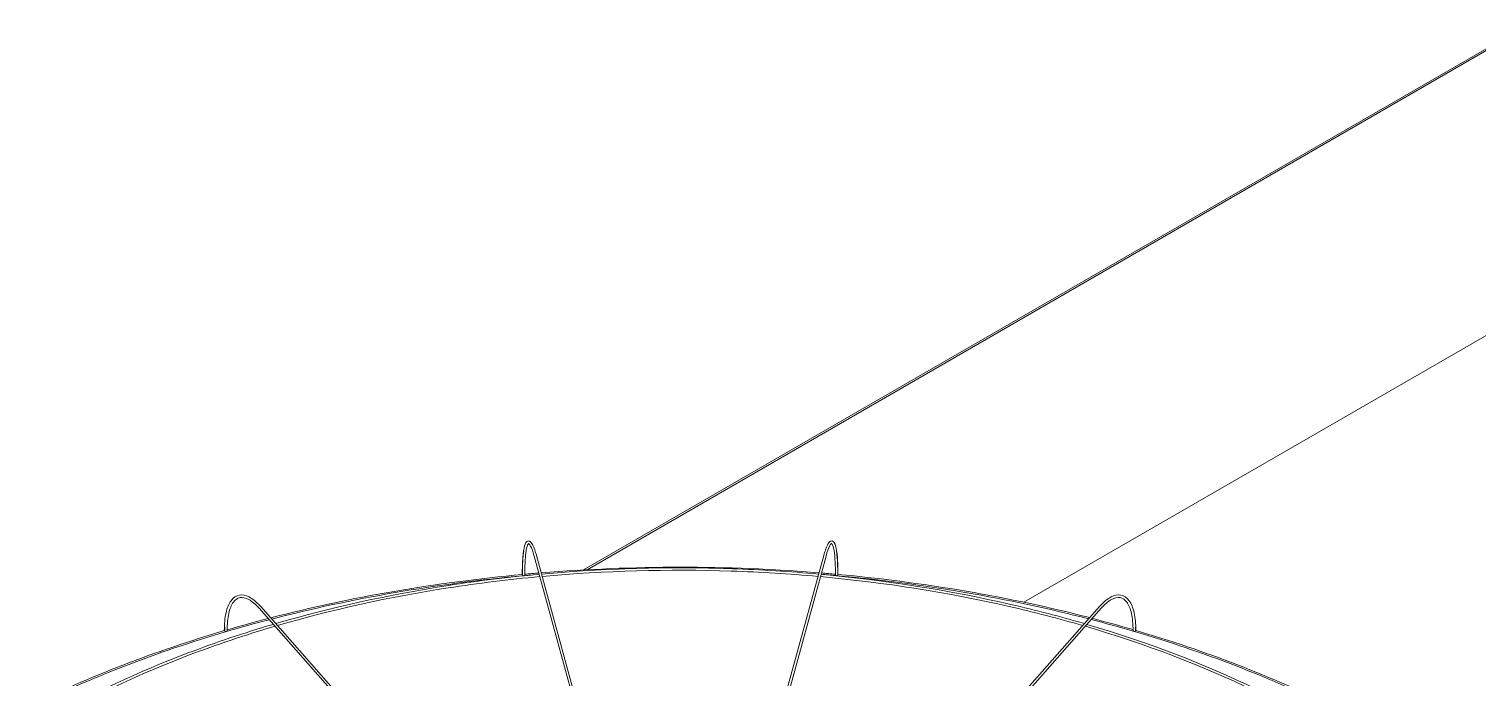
# Model space of a CAD drawing. Header units: millimetres. Extents: x -312439 to 477422, y -331570 to 212570.
# Drawn here: x 394253.2 to 394632.1, y 107252.2 to 107421.8 of the extents above; entities that cross this region are included whole.
import ezdxf

# ---------------------------------------------------------------- set-up
doc = ezdxf.new("R2010")
doc.units = ezdxf.units.MM

msp = doc.modelspace()

# ---------------------------------------------------------------- linework, layer by layer
at = {"color": 3, "linetype": 'Continuous', "lineweight": 0, "extrusion": (0, 0.816497, 0.57735)}
for p, q in [((394643.464, 107421.776), (394398.286, 107280.222)), ((394399.243, 107280.275), (394643.373, 107421.223)), ((394642.232, 107346.055), (394513.556, 107271.764))]:
    msp.add_line(p, q, dxfattribs=at)
at = {"color": 0, "linetype": 'Continuous', "lineweight": 0, "extrusion": (0, 0.816497, 0.57735)}
for p, q in [((394385.388, 107283.853), (394418.981, 107161.398)), ((394385.978, 107284.015), (394419.6, 107161.458)), ((394427.549, 107161.458), (394461.17, 107284.015)), ((394428.168, 107161.398), (394461.761, 107283.853)), ((394313.38, 107270.211), (394410.88, 107159.733)), ((394313.839, 107270.616), (394411.521, 107159.932)), ((394435.628, 107159.932), (394533.31, 107270.616)), ((394436.269, 107159.733), (394533.769, 107270.211))]:
    msp.add_line(p, q, dxfattribs=at)
at = {"color": 0, "linetype": 'Continuous', "lineweight": 0}
for centre, major_axis, ratio, start_param, end_param in [((394423.683, 107129.538), (-262.225, 0), 0.5773503, 4.5737285, 4.8518651), ((394423.683, 107129.538), (-262.225, 0), 0.5773503, 4.8709744, 5.1337903), ((394423.683, 107129.538), (-261.613, 0), 0.5773503, 4.8702538, 5.1336735), ((394382.577, 107279.045), (0.306, 0), 0.5773503, 3.1415927, 3.7072911), ((394382.625, 107278.871), (0.306, 0.001), 0.5647458, 3.2969897, 4.867786), ((394382.625, 107278.871), (0.306, 0.001), 0.5647458, 4.867786, 6.2831853), ((394423.683, 107129.538), (-261.613, 0), 0.5773503, 4.8601846, 4.8693633), ((394423.683, 107129.538), (-262.225, 0), 0.5773503, 4.8542575, 4.8684283), ((394423.683, 107129.538), (-261.613, 0), 0.5773503, 4.556469, 4.5713736), ((394423.683, 107129.538), (-262.225, 0), 0.5773503, 4.5571855, 4.5713361), ((394464.524, 107278.871), (0.306, -0.001), 0.5647458, 3.1415927, 4.5569919), ((394464.524, 107278.871), (0.306, -0.001), 0.5647458, 4.5569919, 6.1277883), ((394423.683, 107129.538), (-261.613, 0), 0.5773503, 4.2918428, 4.5551023), ((394464.571, 107279.045), (0.306, 0), 0.5773503, 5.7174869, 6.2831853), ((394423.683, 107129.538), (-262.225, 0), 0.5773503, 4.2917243, 4.5546375), ((394423.683, 107129.538), (-261.613, 0), 0.5773503, 5.1364588, 5.1836819), ((394423.683, 107129.538), (-262.225, 0), 0.5773503, 5.1365691, 5.1818933), ((394423.683, 107129.538), (-261.613, 0), 0.5773503, 4.242585, 4.2890574), ((394423.683, 107129.538), (-262.225, 0), 0.5773503, 4.2438111, 4.2889455), ((394423.683, 107129.538), (-262.225, 0), 0.5773503, 5.1849758, 5.420347), ((394423.683, 107129.538), (-261.613, 0), 0.5773503, 5.183912, 5.4201653), ((394304.596, 107264.417), (0.306, 0), 0.5773503, 3.1415927, 4.134446), ((394304.735, 107264.259), (0.306, 0.003), 0.5659728, 3.6079382, 5.1787345), ((394304.735, 107264.259), (0.306, 0.003), 0.5659728, 5.1787345, 6.2831853), ((394542.414, 107264.259), (0.306, -0.003), 0.5659728, 3.1415927, 4.2460434), ((394542.414, 107264.259), (0.306, -0.003), 0.5659728, 4.2460434, 5.8168397), ((394423.683, 107129.538), (-261.613, 0), 0.5773503, 4.0051997, 4.2408431), ((394542.553, 107264.417), (0.306, 0), 0.5773503, 5.290332, 6.2831853), ((394423.683, 107129.538), (-262.225, 0), 0.5773503, 4.0050166, 4.2406095)]:
    msp.add_ellipse(centre, major_axis=major_axis, ratio=ratio, start_param=start_param, end_param=end_param, dxfattribs=at)
for points, knots in [([(394382.271, 107279.045), (394382.271, 107280.749), (394382.323, 107282.266), (394382.525, 107284.784), (394382.675, 107285.784), (394383.077, 107287.205), (394383.302, 107287.721), (394384.087, 107287.836), (394384.336, 107287.689), (394384.887, 107287.103), (394385.194, 107286.449), (394385.674, 107285.067), (394385.826, 107284.569), (394385.978, 107284.015)], [4.712389, 4.712389, 4.712389, 4.712389, 5.0265482, 5.0265482, 5.3407075, 5.3407075, 5.6548668, 5.6548668, 5.8236028, 5.8236028, 6.1377621, 6.1377621, 6.2831853, 6.2831853, 6.2831853, 6.2831853]), ([(394382.653, 107285.181), (394382.644, 107285.12), (394382.635, 107285.059), (394382.483, 107283.972), (394382.389, 107282.668), (394382.325, 107280.431), (394382.317, 107279.671), (394382.319, 107278.87)], [1.10131175, 1.10131175, 1.10131175, 1.10131175, 1.12076762, 1.12076762, 1.43803566, 1.43803566, 1.5863026, 1.5863026, 1.5863026, 1.5863026]), ([(394385.388, 107283.853), (394385.069, 107285.013), (394384.75, 107285.905), (394384.194, 107286.986), (394383.945, 107287.136), (394383.918, 107287.136), (394383.713, 107286.987), (394383.361, 107285.822), (394383.217, 107284.972), (394383.006, 107282.729), (394382.944, 107281.299), (394382.931, 107279.41), (394382.931, 107279.143), (394382.931, 107278.872)], [0, 0, 0, 0, 0.3152669, 0.3152669, 0.6094726, 0.6094726, 0.9267406, 0.9267406, 1.2208373, 1.2208373, 1.5356304, 1.5356304, 1.5863402, 1.5863402, 1.5863402, 1.5863402]), ([(394464.878, 107279.045), (394464.878, 107280.749), (394464.826, 107282.266), (394464.623, 107284.784), (394464.474, 107285.784), (394464.072, 107287.205), (394463.847, 107287.721), (394463.061, 107287.836), (394462.813, 107287.689), (394462.262, 107287.103), (394461.954, 107286.449), (394461.475, 107285.067), (394461.322, 107284.569), (394461.17, 107284.015)], [4.712389, 4.712389, 4.712389, 4.712389, 5.0265482, 5.0265482, 5.3407075, 5.3407075, 5.6548668, 5.6548668, 5.8236028, 5.8236028, 6.1377621, 6.1377621, 6.2831853, 6.2831853, 6.2831853, 6.2831853]), ([(394461.761, 107283.853), (394462.079, 107285.013), (394462.399, 107285.905), (394462.955, 107286.986), (394463.204, 107287.136), (394463.231, 107287.136), (394463.435, 107286.987), (394463.788, 107285.822), (394463.932, 107284.972), (394464.143, 107282.729), (394464.205, 107281.299), (394464.218, 107279.41), (394464.218, 107279.143), (394464.217, 107278.872)], [0, 0, 0, 0, 0.3152669, 0.3152669, 0.6094726, 0.6094726, 0.9267406, 0.9267406, 1.2208373, 1.2208373, 1.5356304, 1.5356304, 1.5863402, 1.5863402, 1.5863402, 1.5863402]), ([(394464.496, 107285.181), (394464.505, 107285.12), (394464.514, 107285.059), (394464.666, 107283.972), (394464.76, 107282.668), (394464.823, 107280.431), (394464.832, 107279.671), (394464.83, 107278.87)], [1.10131175, 1.10131175, 1.10131175, 1.10131175, 1.12076762, 1.12076762, 1.43803566, 1.43803566, 1.5863026, 1.5863026, 1.5863026, 1.5863026]), ([(394459.832, 107279.135), (394452.337, 107279.813), (394444.785, 107280.28), (394420.557, 107281.096), (394403.799, 107280.626), (394387.317, 107279.135)], [5.342386, 5.342386, 5.342386, 5.342386, 5.43953692, 5.43953692, 5.65318828, 5.65318828, 5.65318828, 5.65318828]), ([(394386.698, 107279.078), (394378.691, 107278.342), (394370.75, 107277.364), (394347.323, 107273.739), (394332.161, 107270.391), (394317.755, 107266.18)], [5.65586592, 5.65586592, 5.65586592, 5.65586592, 5.75969853, 5.75969853, 5.96646224, 5.96646224, 5.96646224, 5.96646224]), ([(394386.862, 107278.479), (394378.785, 107277.737), (394370.775, 107276.752), (394347.454, 107273.133), (394332.458, 107269.826), (394318.202, 107265.672)], [5.65539644, 5.65539644, 5.65539644, 5.65539644, 5.76029586, 5.76029586, 5.96514032, 5.96514032, 5.96514032, 5.96514032]), ([(394459.667, 107278.535), (394452.149, 107279.213), (394444.573, 107279.679), (394420.455, 107280.478), (394403.832, 107280.009), (394387.482, 107278.535)], [5.34285963, 5.34285963, 5.34285963, 5.34285963, 5.44045758, 5.44045758, 5.65271466, 5.65271466, 5.65271466, 5.65271466]), ([(394528.946, 107265.672), (394522.669, 107267.501), (394516.248, 107269.167), (394493.798, 107274.301), (394477.191, 107276.928), (394460.287, 107278.479)], [5.03043397, 5.03043397, 5.03043397, 5.03043397, 5.12064091, 5.12064091, 5.34017784, 5.34017784, 5.34017784, 5.34017784]), ([(394529.394, 107266.18), (394523.106, 107268.018), (394516.675, 107269.692), (394494.136, 107274.866), (394477.443, 107277.515), (394460.451, 107279.078)], [5.02911205, 5.02911205, 5.02911205, 5.02911205, 5.11935362, 5.11935362, 5.33970837, 5.33970837, 5.33970837, 5.33970837]), ([(394304.29, 107264.417), (394304.29, 107266.132), (394304.44, 107267.681), (394305.037, 107270.307), (394305.482, 107271.385), (394306.662, 107272.97), (394307.411, 107273.476), (394309.051, 107273.76), (394309.911, 107273.587), (394311.724, 107272.667), (394312.689, 107271.881), (394313.713, 107270.758), (394313.776, 107270.688), (394313.839, 107270.616)], [4.712389, 4.712389, 4.712389, 4.712389, 5.0265482, 5.0265482, 5.3407075, 5.3407075, 5.6548668, 5.6548668, 5.9484515, 5.9484515, 6.2626108, 6.2626108, 6.2831853, 6.2831853, 6.2831853, 6.2831853]), ([(394542.859, 107264.417), (394542.859, 107266.132), (394542.708, 107267.681), (394542.112, 107270.307), (394541.667, 107271.385), (394540.486, 107272.97), (394539.737, 107273.476), (394538.097, 107273.76), (394537.238, 107273.587), (394535.424, 107272.667), (394534.46, 107271.881), (394533.436, 107270.758), (394533.373, 107270.688), (394533.31, 107270.616)], [4.712389, 4.712389, 4.712389, 4.712389, 5.0265482, 5.0265482, 5.3407075, 5.3407075, 5.6548668, 5.6548668, 5.9484515, 5.9484515, 6.2626108, 6.2626108, 6.2831853, 6.2831853, 6.2831853, 6.2831853]), ([(394313.38, 107270.211), (394312.466, 107271.247), (394311.558, 107272.013), (394309.874, 107272.935), (394309.109, 107273.091), (394307.767, 107272.856), (394307.17, 107272.462), (394306.143, 107271.063), (394305.727, 107270.059), (394305.174, 107267.555), (394305.034, 107266.065), (394305.041, 107264.358), (394305.041, 107264.31), (394305.041, 107264.262)], [0, 0, 0, 0, 0.3146448, 0.3146448, 0.6289116, 0.6289116, 0.9461796, 0.9461796, 1.2634477, 1.2634477, 1.5772832, 1.5772832, 1.5863402, 1.5863402, 1.5863402, 1.5863402]), ([(394533.769, 107270.211), (394534.683, 107271.247), (394535.591, 107272.013), (394537.274, 107272.935), (394538.04, 107273.091), (394539.381, 107272.856), (394539.979, 107272.462), (394541.006, 107271.063), (394541.422, 107270.059), (394541.974, 107267.555), (394542.114, 107266.065), (394542.108, 107264.358), (394542.108, 107264.31), (394542.107, 107264.262)], [0, 0, 0, 0, 0.3146448, 0.3146448, 0.6289116, 0.6289116, 0.9461796, 0.9461796, 1.2634477, 1.2634477, 1.5772832, 1.5772832, 1.5863402, 1.5863402, 1.5863402, 1.5863402]), ([(394317.106, 107265.989), (394309.432, 107263.729), (394301.975, 107261.224), (394281.742, 107253.536), (394269.565, 107247.828), (394258.488, 107241.477)], [5.96956861, 5.96956861, 5.96956861, 5.96956861, 6.07987049, 6.07987049, 6.27966483, 6.27966483, 6.27966483, 6.27966483]), ([(394588.661, 107241.477), (394584.046, 107244.122), (394579.242, 107246.657), (394560.692, 107255.652), (394545.826, 107261.34), (394530.043, 107265.989)], [4.71590946, 4.71590946, 4.71590946, 4.71590946, 4.79913358, 4.79913358, 5.02600568, 5.02600568, 5.02600568, 5.02600568]), ([(394317.553, 107265.482), (394309.78, 107263.2), (394302.228, 107260.667), (394282.078, 107253.005), (394270.052, 107247.377), (394259.102, 107241.123)], [5.96825255, 5.96825255, 5.96825255, 5.96825255, 6.08012371, 6.08012371, 6.27780239, 6.27780239, 6.27780239, 6.27780239]), ([(394304.438, 107265.271), (394304.433, 107265.067), (394304.429, 107264.86), (394304.428, 107264.521), (394304.428, 107264.39), (394304.429, 107264.258)], [7.805980691, 7.805980691, 7.805980691, 7.805980691, 7.845140151, 7.845140151, 7.869416781, 7.869416781, 7.869416781, 7.869416781]), ([(394588.047, 107241.123), (394583.444, 107243.752), (394578.652, 107246.27), (394560.154, 107255.21), (394545.331, 107260.862), (394529.596, 107265.482)], [4.71777189, 4.71777189, 4.71777189, 4.71777189, 4.80086127, 4.80086127, 5.02732174, 5.02732174, 5.02732174, 5.02732174]), ([(394542.711, 107265.271), (394542.716, 107265.067), (394542.72, 107264.86), (394542.721, 107264.521), (394542.721, 107264.39), (394542.72, 107264.258)], [7.805980691, 7.805980691, 7.805980691, 7.805980691, 7.845140151, 7.845140151, 7.869416781, 7.869416781, 7.869416781, 7.869416781])]:
    msp.add_open_spline(points, degree=3, knots=knots, dxfattribs=at)

doc.saveas('drawing.dxf')
